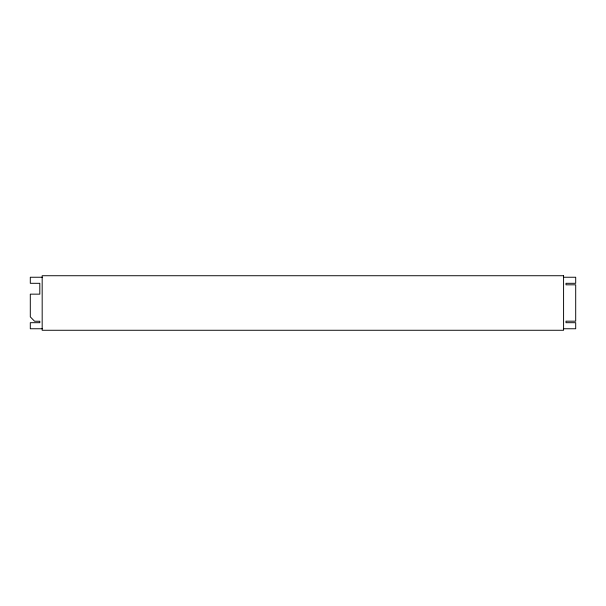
<?xml version="1.0" encoding="UTF-8"?>
<svg xmlns="http://www.w3.org/2000/svg" width="606" height="606" viewBox="0 0 606 606"><rect width="100%" height="100%" fill="white"/><g stroke="black" fill="none" stroke-linecap="round" stroke-linejoin="round"><path stroke-width="0.91" d="M42.178 277.245L30.3 277.245L30.3 283.305L39.807 283.305L39.807 294.152L30.3 294.152L30.3 316.862L34.58 321.248L39.807 321.248L39.807 322.695L30.3 322.695L30.3 328.755L42.178 328.755M563.58 277.245L575.7 277.245L575.7 283.305L566.004 283.305L566.004 284.82L575.7 284.82L575.7 321.18L566.004 321.18L566.004 322.695L575.7 322.695L575.7 328.755L563.58 328.755M563.58 275.73L42.178 275.73L42.178 330.27L563.58 330.27L563.58 275.73"/></g></svg>
